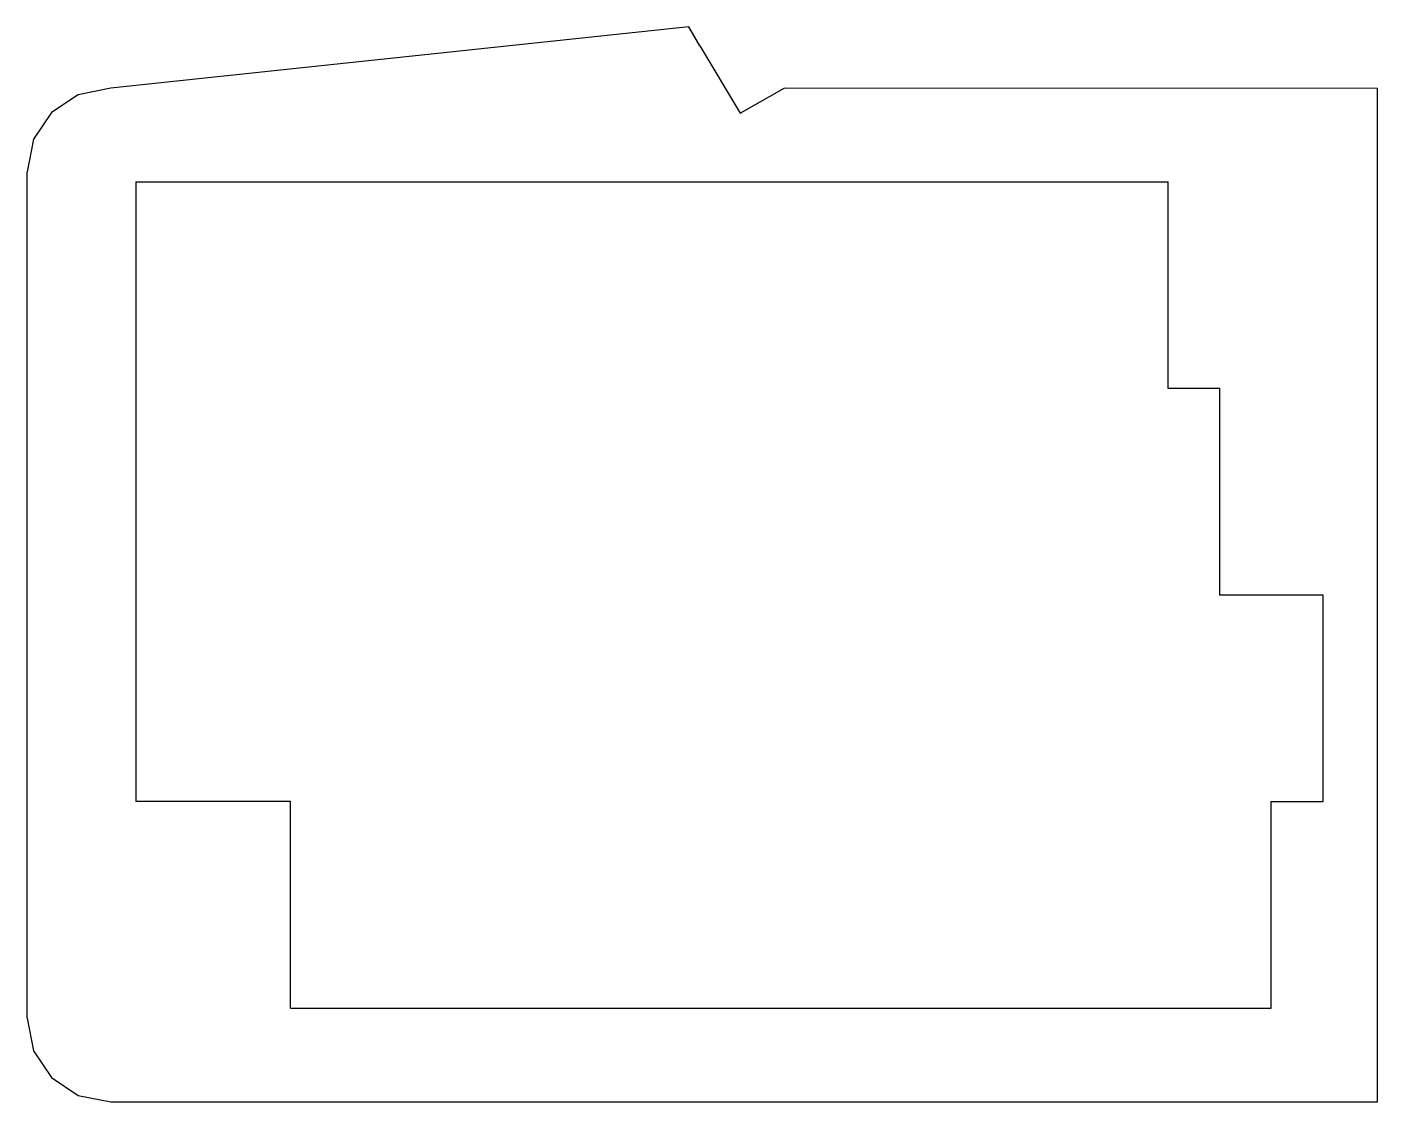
# Model space of a CAD drawing. Extents: x -353 to 646, y -933 to 332.
# Drawn here: x -70.87 to -35.72, y 303.87 to 331.86 of the extents above; entities that cross this region are included whole.
import ezdxf

# ---------------------------------------------------------------- set-up
doc = ezdxf.new("R2010")
doc.units = 0

msp = doc.modelspace()

# ---------------------------------------------------------------- linework, layer by layer
at = {"layer": 'Layer 1'}
for p, q in [((-53.6325, 331.862), (-68.6805, 330.27061)), ((-53.3472, 331.371), (-53.632504, 331.862038)), ((-53.3472, 331.371), (-52.29487, 329.62118)), ((-69.531362, 330.0993), (-70.225618, 329.631198)), ((-68.6812, 330.271), (-69.531362, 330.0993)), ((-52.2949, 329.621), (-51.1544, 330.273328)), ((-51.1544, 330.274), (-35.7172, 330.271133)), ((-35.7172, 330.271), (-35.7172, 306.714)), ((-70.225618, 329.631198), (-70.69372, 328.936942)), ((-70.69372, 328.936942), (-70.86542, 328.08678)), ((-70.8655, 306.054), (-70.8655, 328.087)), ((-68.0347, 327.826), (-41.1501, 327.826)), ((-68.0347, 327.826), (-68.0347, 311.692)), ((-41.1501, 322.447), (-41.1501, 327.826)), ((-39.8068, 322.447), (-41.1501, 322.447)), ((-39.8068, 317.068), (-39.8068, 322.447)), ((-37.12, 317.068), (-39.8068, 317.068)), ((-37.12, 311.692), (-37.12, 317.068)), ((-64.0017, 311.692), (-68.0347, 311.692)), ((-64.0017, 306.315), (-64.0017, 311.692)), ((-38.4713, 306.315), (-38.4713, 311.692)), ((-38.4713, 311.692), (-37.12, 311.692)), ((-35.7172, 306.714), (-35.7172, 303.869)), ((-64.0017, 306.315), (-38.4713, 306.315)), ((-70.8655, 306.054), (-70.693863, 305.203767)), ((-70.693863, 305.203767), (-70.225776, 304.50944)), ((-70.225776, 304.50944), (-69.531495, 304.041282)), ((-69.531495, 304.041282), (-68.68128, 303.86956)), ((-35.7172, 303.869), (-68.6805, 303.869))]:
    msp.add_line(p, q, dxfattribs=at)

doc.saveas('drawing.dxf')
